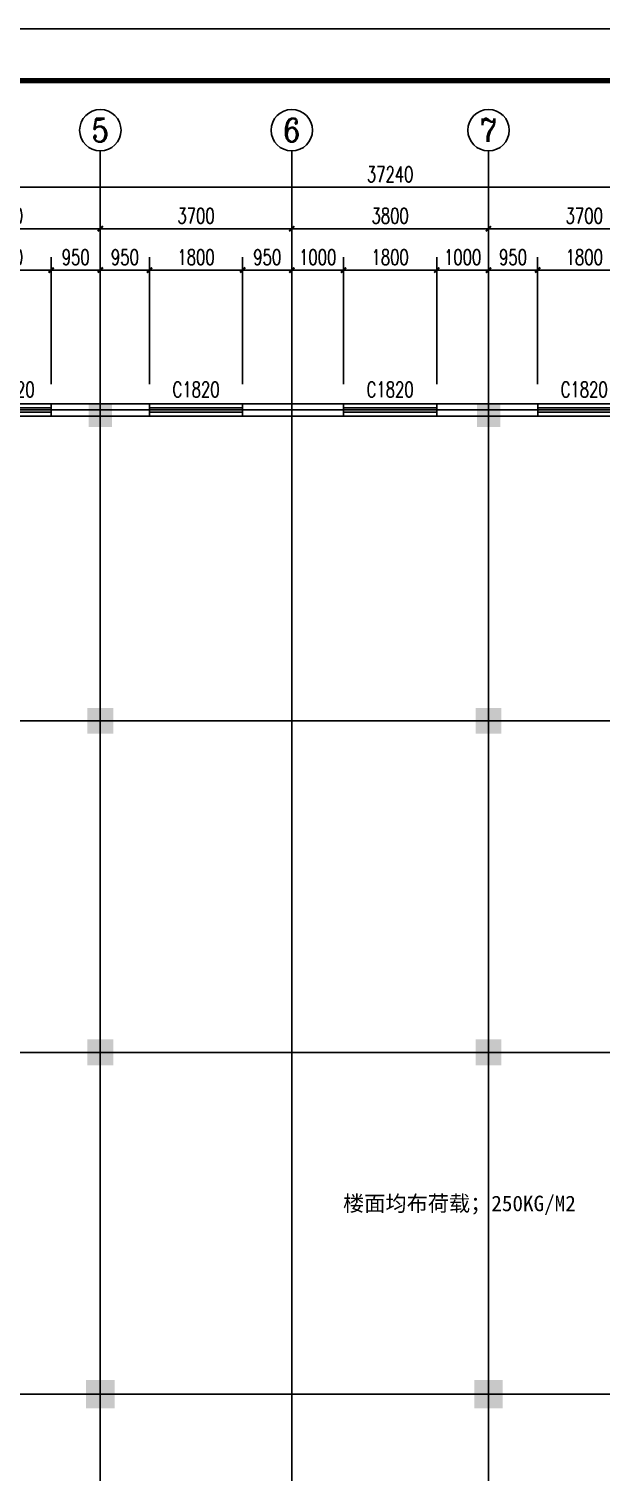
# Model space of a CAD drawing. Extents: x -522490 to 417652, y 450811 to 1108047.
# Drawn here: x 363863 to 374921, y 791386 to 819246 of the extents above; entities that cross this region are included whole.
import ezdxf
from ezdxf.enums import TextEntityAlignment as Align

# ---------------------------------------------------------------- set-up
doc = ezdxf.new("R2010")
doc.units = 0
doc.header["$LTSCALE"] = 1000
doc.header["$MEASUREMENT"] = 0
for name, color, linetype in [('46', 7, 'Continuous'), ('AXIS', 3, 'Continuous'), ('AXIS_TEXT', 7, 'Continuous'), ('COLU_HATCH', 2, 'Continuous'), ('DOTE', 1, 'Continuous'), ('PUB_TITLE', 4, 'Continuous'), ('WALL', 9, 'Continuous'), ('WINDOW', 4, 'Continuous'), ('WINDOW_TEXT', 7, 'Continuous')]:
    doc.layers.add(name, color=color, linetype=linetype)
doc.styles.add('_TCH_AXIS', font='COMPLEX', dxfattribs={"bigfont": 'GBCBIG'})
doc.styles.add('_TCH_DIM_T3', font='SIMPLEX', dxfattribs={"width": 0.705882, "bigfont": 'GBCBIG'})
doc.styles.add('_TCH_WINDOW', font='SIMPLEX', dxfattribs={"bigfont": 'GBCBIG'})
doc.styles.add('COMPLEX', font='COMPLEX')
doc.styles.add('宋体', font='')
doc.styles.get('宋体').set_extended_font_data('SimSun')
doc.dimstyles.new('_TCH_ARCH&&100', dxfattribs={"dimtxt": 297.5, "dimasz": 100, "dimexe": 250, "dimexo": 300, "dimgap": 100, "dimtad": 1, "dimdec": 0, "dimzin": 0, "dimdsep": 46, "dimtxsty": '_TCH_DIM_T3', "dimblk": 'ARCHTICK', "dimcen": 0.09, "dimclrt": 7, "dimazin": 2, "dimtfac": 1, "dimtdec": 0, "dimtix": 1, "dimtmove": 2, "dimatfit": 3, "dimfxl": 0, "dimtolj": 1, "dimtzin": 0, "dimarcsym": 0})

# ---------------------------------------------------------------- blocks, each defined once
blk = doc.blocks.new('zhu11')
at = {"layer": 'COLU_HATCH'}
for points in [[(243146, 815708), (243146, 816158), (242696, 816158), (242696, 815708)], [(250646, 815708), (250646, 816158), (250196, 816158), (250196, 815708)], [(243171, 809788), (243171, 810288), (242671, 810288), (242671, 809788)], [(250671, 809788), (250671, 810288), (250171, 810288), (250171, 809788)], [(243171, 803388), (243171, 803888), (242671, 803888), (242671, 803388)], [(250671, 803388), (250671, 803888), (250171, 803888), (250171, 803388)], [(243196, 796763), (243196, 797313), (242646, 797313), (242646, 796763)], [(250696, 796763), (250696, 797313), (250146, 797313), (250146, 796763)]]:
    blk.add_hatch(color=256, dxfattribs=at).paths.add_polyline_path(points)
blk = doc.blocks.new('_ArchTick')
at = {"color": 0, "linetype": 'ByBlock', "const_width": 0.4}
blk.add_lwpolyline([(-0.5, -0.5), (0.5, 0.5)], dxfattribs=at)
blk = doc.blocks.new('*D438')
at = {"layer": 'AXIS', "color": 0, "lineweight": -2}
for p, q in [((362494, 812389), (362494, 814839)), ((364294, 812389), (364294, 814839)), ((362494, 814589), (364294, 814589))]:
    blk.add_line(p, q, dxfattribs=at)
at = {"layer": 'Defpoints', "color": 0}
for p in [(364294, 814589), (362494, 812089), (364294, 812089)]:
    blk.add_point(p, dxfattribs=at)
at = {"layer": 'AXIS', "color": 0, "lineweight": -2, "xscale": 100, "yscale": 100, "zscale": 100, "rotation": 180}
blk.add_blockref('_ArchTick', (362494, 814589), dxfattribs=at)
at = {"layer": 'AXIS', "color": 0, "lineweight": -2, "xscale": 100, "yscale": 100, "zscale": 100}
blk.add_blockref('_ArchTick', (364294, 814589), dxfattribs=at)
at = {"layer": 'AXIS', "color": 7, "insert": (363394, 814838), "char_height": 297.5, "attachment_point": 5, "style": '_TCH_DIM_T3'}
blk.add_mtext('\\A1;1800', dxfattribs=at)
blk = doc.blocks.new('*D439')
at = {"layer": 'AXIS', "color": 0, "lineweight": -2}
for p, q in [((364294, 812389), (364294, 814839)), ((365244, 812389), (365244, 814839)), ((364294, 814589), (365244, 814589))]:
    blk.add_line(p, q, dxfattribs=at)
at = {"layer": 'Defpoints', "color": 0}
for p in [(365244, 814589), (364294, 812089), (365244, 812089)]:
    blk.add_point(p, dxfattribs=at)
at = {"layer": 'AXIS', "color": 0, "lineweight": -2, "xscale": 100, "yscale": 100, "zscale": 100, "rotation": 180}
blk.add_blockref('_ArchTick', (364294, 814589), dxfattribs=at)
at = {"layer": 'AXIS', "color": 0, "lineweight": -2, "xscale": 100, "yscale": 100, "zscale": 100}
blk.add_blockref('_ArchTick', (365244, 814589), dxfattribs=at)
at = {"layer": 'AXIS', "color": 7, "insert": (364769, 814838), "char_height": 297.5, "attachment_point": 5, "style": '_TCH_DIM_T3'}
blk.add_mtext('\\A1;950', dxfattribs=at)
blk = doc.blocks.new('*D440')
at = {"layer": 'AXIS', "color": 0, "lineweight": -2}
for p, q in [((365244, 812389), (365244, 814839)), ((366194, 812389), (366194, 814839)), ((365244, 814589), (366194, 814589))]:
    blk.add_line(p, q, dxfattribs=at)
at = {"layer": 'Defpoints', "color": 0}
for p in [(366194, 814589), (365244, 812089), (366194, 812089)]:
    blk.add_point(p, dxfattribs=at)
at = {"layer": 'AXIS', "color": 0, "lineweight": -2, "xscale": 100, "yscale": 100, "zscale": 100, "rotation": 180}
blk.add_blockref('_ArchTick', (365244, 814589), dxfattribs=at)
at = {"layer": 'AXIS', "color": 0, "lineweight": -2, "xscale": 100, "yscale": 100, "zscale": 100}
blk.add_blockref('_ArchTick', (366194, 814589), dxfattribs=at)
at = {"layer": 'AXIS', "color": 7, "insert": (365719, 814838), "char_height": 297.5, "attachment_point": 5, "style": '_TCH_DIM_T3'}
blk.add_mtext('\\A1;950', dxfattribs=at)
blk = doc.blocks.new('*D441')
at = {"layer": 'AXIS', "color": 0, "lineweight": -2}
for p, q in [((366194, 812389), (366194, 814839)), ((367994, 812389), (367994, 814839)), ((366194, 814589), (367994, 814589))]:
    blk.add_line(p, q, dxfattribs=at)
at = {"layer": 'Defpoints', "color": 0}
for p in [(367994, 814589), (366194, 812089), (367994, 812089)]:
    blk.add_point(p, dxfattribs=at)
at = {"layer": 'AXIS', "color": 0, "lineweight": -2, "xscale": 100, "yscale": 100, "zscale": 100, "rotation": 180}
blk.add_blockref('_ArchTick', (366194, 814589), dxfattribs=at)
at = {"layer": 'AXIS', "color": 0, "lineweight": -2, "xscale": 100, "yscale": 100, "zscale": 100}
blk.add_blockref('_ArchTick', (367994, 814589), dxfattribs=at)
at = {"layer": 'AXIS', "color": 7, "insert": (367094, 814838), "char_height": 297.5, "attachment_point": 5, "style": '_TCH_DIM_T3'}
blk.add_mtext('\\A1;1800', dxfattribs=at)
blk = doc.blocks.new('*D442')
at = {"layer": 'AXIS', "color": 0, "lineweight": -2}
for p, q in [((367994, 812389), (367994, 814839)), ((368944, 812389), (368944, 814839)), ((367994, 814589), (368944, 814589))]:
    blk.add_line(p, q, dxfattribs=at)
at = {"layer": 'Defpoints', "color": 0}
for p in [(368944, 814589), (367994, 812089), (368944, 812089)]:
    blk.add_point(p, dxfattribs=at)
at = {"layer": 'AXIS', "color": 0, "lineweight": -2, "xscale": 100, "yscale": 100, "zscale": 100, "rotation": 180}
blk.add_blockref('_ArchTick', (367994, 814589), dxfattribs=at)
at = {"layer": 'AXIS', "color": 0, "lineweight": -2, "xscale": 100, "yscale": 100, "zscale": 100}
blk.add_blockref('_ArchTick', (368944, 814589), dxfattribs=at)
at = {"layer": 'AXIS', "color": 7, "insert": (368469, 814838), "char_height": 297.5, "attachment_point": 5, "style": '_TCH_DIM_T3'}
blk.add_mtext('\\A1;950', dxfattribs=at)
blk = doc.blocks.new('*D443')
at = {"layer": 'AXIS', "color": 0, "lineweight": -2}
for p, q in [((368944, 812389), (368944, 814839)), ((369944, 812389), (369944, 814839)), ((368944, 814589), (369944, 814589))]:
    blk.add_line(p, q, dxfattribs=at)
at = {"layer": 'Defpoints', "color": 0}
for p in [(369944, 814589), (368944, 812089), (369944, 812089)]:
    blk.add_point(p, dxfattribs=at)
at = {"layer": 'AXIS', "color": 0, "lineweight": -2, "xscale": 100, "yscale": 100, "zscale": 100, "rotation": 180}
blk.add_blockref('_ArchTick', (368944, 814589), dxfattribs=at)
at = {"layer": 'AXIS', "color": 0, "lineweight": -2, "xscale": 100, "yscale": 100, "zscale": 100}
blk.add_blockref('_ArchTick', (369944, 814589), dxfattribs=at)
at = {"layer": 'AXIS', "color": 7, "insert": (369444, 814838), "char_height": 297.5, "attachment_point": 5, "style": '_TCH_DIM_T3'}
blk.add_mtext('\\A1;1000', dxfattribs=at)
blk = doc.blocks.new('*D444')
at = {"layer": 'AXIS', "color": 0, "lineweight": -2}
for p, q in [((369944, 812389), (369944, 814839)), ((371744, 812389), (371744, 814839)), ((369944, 814589), (371744, 814589))]:
    blk.add_line(p, q, dxfattribs=at)
at = {"layer": 'Defpoints', "color": 0}
for p in [(371744, 814589), (369944, 812089), (371744, 812089)]:
    blk.add_point(p, dxfattribs=at)
at = {"layer": 'AXIS', "color": 0, "lineweight": -2, "xscale": 100, "yscale": 100, "zscale": 100, "rotation": 180}
blk.add_blockref('_ArchTick', (369944, 814589), dxfattribs=at)
at = {"layer": 'AXIS', "color": 0, "lineweight": -2, "xscale": 100, "yscale": 100, "zscale": 100}
blk.add_blockref('_ArchTick', (371744, 814589), dxfattribs=at)
at = {"layer": 'AXIS', "color": 7, "insert": (370844, 814838), "char_height": 297.5, "attachment_point": 5, "style": '_TCH_DIM_T3'}
blk.add_mtext('\\A1;1800', dxfattribs=at)
blk = doc.blocks.new('*D445')
at = {"layer": 'AXIS', "color": 0, "lineweight": -2}
for p, q in [((371744, 812389), (371744, 814839)), ((372744, 812389), (372744, 814839)), ((371744, 814589), (372744, 814589))]:
    blk.add_line(p, q, dxfattribs=at)
at = {"layer": 'Defpoints', "color": 0}
for p in [(372744, 814589), (371744, 812089), (372744, 812089)]:
    blk.add_point(p, dxfattribs=at)
at = {"layer": 'AXIS', "color": 0, "lineweight": -2, "xscale": 100, "yscale": 100, "zscale": 100, "rotation": 180}
blk.add_blockref('_ArchTick', (371744, 814589), dxfattribs=at)
at = {"layer": 'AXIS', "color": 0, "lineweight": -2, "xscale": 100, "yscale": 100, "zscale": 100}
blk.add_blockref('_ArchTick', (372744, 814589), dxfattribs=at)
at = {"layer": 'AXIS', "color": 7, "insert": (372244, 814838), "char_height": 297.5, "attachment_point": 5, "style": '_TCH_DIM_T3'}
blk.add_mtext('\\A1;1000', dxfattribs=at)
blk = doc.blocks.new('*D446')
at = {"layer": 'AXIS', "color": 0, "lineweight": -2}
for p, q in [((372744, 812389), (372744, 814839)), ((373694, 812389), (373694, 814839)), ((372744, 814589), (373694, 814589))]:
    blk.add_line(p, q, dxfattribs=at)
at = {"layer": 'Defpoints', "color": 0}
for p in [(373694, 814589), (372744, 812089), (373694, 812089)]:
    blk.add_point(p, dxfattribs=at)
at = {"layer": 'AXIS', "color": 0, "lineweight": -2, "xscale": 100, "yscale": 100, "zscale": 100, "rotation": 180}
blk.add_blockref('_ArchTick', (372744, 814589), dxfattribs=at)
at = {"layer": 'AXIS', "color": 0, "lineweight": -2, "xscale": 100, "yscale": 100, "zscale": 100}
blk.add_blockref('_ArchTick', (373694, 814589), dxfattribs=at)
at = {"layer": 'AXIS', "color": 7, "insert": (373219, 814838), "char_height": 297.5, "attachment_point": 5, "style": '_TCH_DIM_T3'}
blk.add_mtext('\\A1;950', dxfattribs=at)
blk = doc.blocks.new('*D447')
at = {"layer": 'AXIS', "color": 0, "lineweight": -2}
for p, q in [((373694, 812389), (373694, 814839)), ((375494, 812389), (375494, 814839)), ((373694, 814589), (375494, 814589))]:
    blk.add_line(p, q, dxfattribs=at)
at = {"layer": 'Defpoints', "color": 0}
for p in [(375494, 814589), (373694, 812089), (375494, 812089)]:
    blk.add_point(p, dxfattribs=at)
at = {"layer": 'AXIS', "color": 0, "lineweight": -2, "xscale": 100, "yscale": 100, "zscale": 100, "rotation": 180}
blk.add_blockref('_ArchTick', (373694, 814589), dxfattribs=at)
at = {"layer": 'AXIS', "color": 0, "lineweight": -2, "xscale": 100, "yscale": 100, "zscale": 100}
blk.add_blockref('_ArchTick', (375494, 814589), dxfattribs=at)
at = {"layer": 'AXIS', "color": 7, "insert": (374594, 814838), "char_height": 297.5, "attachment_point": 5, "style": '_TCH_DIM_T3'}
blk.add_mtext('\\A1;1800', dxfattribs=at)
blk = doc.blocks.new('*D463')
at = {"layer": 'AXIS', "color": 0, "lineweight": -2}
for p, q in [((361544, 813189), (361544, 815639)), ((365244, 813189), (365244, 815639)), ((361544, 815389), (365244, 815389))]:
    blk.add_line(p, q, dxfattribs=at)
at = {"layer": 'Defpoints', "color": 0}
for p in [(365244, 815389), (361544, 812889), (365244, 812889)]:
    blk.add_point(p, dxfattribs=at)
at = {"layer": 'AXIS', "color": 0, "lineweight": -2, "xscale": 100, "yscale": 100, "zscale": 100, "rotation": 180}
blk.add_blockref('_ArchTick', (361544, 815389), dxfattribs=at)
at = {"layer": 'AXIS', "color": 0, "lineweight": -2, "xscale": 100, "yscale": 100, "zscale": 100}
blk.add_blockref('_ArchTick', (365244, 815389), dxfattribs=at)
at = {"layer": 'AXIS', "color": 7, "insert": (363394, 815638), "char_height": 297.5, "attachment_point": 5, "style": '_TCH_DIM_T3'}
blk.add_mtext('\\A1;3700', dxfattribs=at)
blk = doc.blocks.new('*D464')
at = {"layer": 'AXIS', "color": 0, "lineweight": -2}
for p, q in [((365244, 813189), (365244, 815639)), ((368944, 813189), (368944, 815639)), ((365244, 815389), (368944, 815389))]:
    blk.add_line(p, q, dxfattribs=at)
at = {"layer": 'Defpoints', "color": 0}
for p in [(368944, 815389), (365244, 812889), (368944, 812889)]:
    blk.add_point(p, dxfattribs=at)
at = {"layer": 'AXIS', "color": 0, "lineweight": -2, "xscale": 100, "yscale": 100, "zscale": 100, "rotation": 180}
blk.add_blockref('_ArchTick', (365244, 815389), dxfattribs=at)
at = {"layer": 'AXIS', "color": 0, "lineweight": -2, "xscale": 100, "yscale": 100, "zscale": 100}
blk.add_blockref('_ArchTick', (368944, 815389), dxfattribs=at)
at = {"layer": 'AXIS', "color": 7, "insert": (367094, 815638), "char_height": 297.5, "attachment_point": 5, "style": '_TCH_DIM_T3'}
blk.add_mtext('\\A1;3700', dxfattribs=at)
blk = doc.blocks.new('*D465')
at = {"layer": 'AXIS', "color": 0, "lineweight": -2}
for p, q in [((368944, 813189), (368944, 815639)), ((372744, 813189), (372744, 815639)), ((368944, 815389), (372744, 815389))]:
    blk.add_line(p, q, dxfattribs=at)
at = {"layer": 'Defpoints', "color": 0}
for p in [(372744, 815389), (368944, 812889), (372744, 812889)]:
    blk.add_point(p, dxfattribs=at)
at = {"layer": 'AXIS', "color": 0, "lineweight": -2, "xscale": 100, "yscale": 100, "zscale": 100, "rotation": 180}
blk.add_blockref('_ArchTick', (368944, 815389), dxfattribs=at)
at = {"layer": 'AXIS', "color": 0, "lineweight": -2, "xscale": 100, "yscale": 100, "zscale": 100}
blk.add_blockref('_ArchTick', (372744, 815389), dxfattribs=at)
at = {"layer": 'AXIS', "color": 7, "insert": (370844, 815638), "char_height": 297.5, "attachment_point": 5, "style": '_TCH_DIM_T3'}
blk.add_mtext('\\A1;3800', dxfattribs=at)
blk = doc.blocks.new('*D466')
at = {"layer": 'AXIS', "color": 0, "lineweight": -2}
for p, q in [((372744, 813189), (372744, 815639)), ((376444, 813189), (376444, 815639)), ((372744, 815389), (376444, 815389))]:
    blk.add_line(p, q, dxfattribs=at)
at = {"layer": 'Defpoints', "color": 0}
for p in [(376444, 815389), (372744, 812889), (376444, 812889)]:
    blk.add_point(p, dxfattribs=at)
at = {"layer": 'AXIS', "color": 0, "lineweight": -2, "xscale": 100, "yscale": 100, "zscale": 100, "rotation": 180}
blk.add_blockref('_ArchTick', (372744, 815389), dxfattribs=at)
at = {"layer": 'AXIS', "color": 0, "lineweight": -2, "xscale": 100, "yscale": 100, "zscale": 100}
blk.add_blockref('_ArchTick', (376444, 815389), dxfattribs=at)
at = {"layer": 'AXIS', "color": 7, "insert": (374594, 815638), "char_height": 297.5, "attachment_point": 5, "style": '_TCH_DIM_T3'}
blk.add_mtext('\\A1;3700', dxfattribs=at)
blk = doc.blocks.new('*D472')
at = {"layer": 'AXIS', "color": 0, "lineweight": -2}
for p, q in [((352224, 813189), (352224, 816439)), ((389464, 813189), (389464, 816439)), ((352224, 816189), (389464, 816189))]:
    blk.add_line(p, q, dxfattribs=at)
at = {"layer": 'Defpoints', "color": 0}
for p in [(389464, 816189), (352224, 812889), (389464, 812889)]:
    blk.add_point(p, dxfattribs=at)
at = {"layer": 'AXIS', "color": 0, "lineweight": -2, "xscale": 100, "yscale": 100, "zscale": 100, "rotation": 180}
blk.add_blockref('_ArchTick', (352224, 816189), dxfattribs=at)
at = {"layer": 'AXIS', "color": 0, "lineweight": -2, "xscale": 100, "yscale": 100, "zscale": 100}
blk.add_blockref('_ArchTick', (389464, 816189), dxfattribs=at)
at = {"layer": 'AXIS', "color": 7, "insert": (370844, 816438), "char_height": 297.5, "attachment_point": 5, "style": '_TCH_DIM_T3'}
blk.add_mtext('\\A1;37240', dxfattribs=at)
blk = doc.blocks.new('$TCHSYS$WIN2D')
for p, q in [((-0.5, 0.5), (0.5, 0.5)), ((-0.5, 0.5), (-0.5, -0.5)), ((0.5, 0.5), (0.5, -0.5)), ((0.5, 0.167), (-0.5, 0.167)), ((0.5, -0.167), (-0.5, -0.167)), ((-0.5, -0.5), (0.5, -0.5))]:
    blk.add_line(p, q)
blk = doc.blocks.new('_AXISO')
blk.add_circle((0, 0), 0.5)
at = {"layer": 'AXIS_TEXT', "style": 'COMPLEX', "width": 1.041667}
blk.add_attdef('A', text='', height=0.56, dxfattribs=at).set_placement((-0.25, -0.28), (0.25, -0.28), align=Align.FIT)

msp = doc.modelspace()

# ---------------------------------------------------------------- linework, layer by layer
at = {"layer": 'AXIS'}
for p, q in [((365244.3, 812889.2), (365244.3, 816889.2)), ((368944.3, 812889.2), (368944.3, 816889.2)), ((372744.3, 812889.2), (372744.3, 816889.2))]:
    msp.add_line(p, q, dxfattribs=at)
at = {"layer": 'DOTE'}
for p, q in [((365244.3, 783511.7), (365244.3, 812889.2)), ((368944.3, 783511.7), (368944.3, 812889.2)), ((372744.3, 783511.7), (372744.3, 812889.2)), ((351344.3, 811889.2), (390100.6, 811889.2)), ((351344.3, 805889.2), (390100.6, 805889.2)), ((351344.3, 799489.2), (390100.6, 799489.2)), ((351344.3, 792889.2), (390100.6, 792889.2))]:
    msp.add_line(p, q, dxfattribs=at)
at = {"layer": 'PUB_TITLE'}
msp.add_lwpolyline([(343352.5, 777246.1), (402752.5, 777246.1), (402752.5, 819246.1), (343352.5, 819246.1)], close=True, dxfattribs=at)
at = {"layer": 'PUB_TITLE', "const_width": 100}
msp.add_lwpolyline([(345852.5, 778246.1), (401752.5, 778246.1), (401752.5, 818246.1), (345852.5, 818246.1)], close=True, dxfattribs=at)
at = {"layer": 'WALL', "color": 5}
for p, q in [((366194.3, 812009.2), (364294.3, 812009.2)), ((364294.3, 812009.2), (364294.3, 811769.2)), ((366194.3, 811769.2), (366194.3, 812009.2)), ((369944.3, 812009.2), (367994.3, 812009.2)), ((367994.3, 812009.2), (367994.3, 811769.2)), ((369944.3, 811769.2), (369944.3, 812009.2)), ((373694.3, 812009.2), (371744.3, 812009.2)), ((371744.3, 812009.2), (371744.3, 811769.2)), ((373694.3, 811769.2), (373694.3, 812009.2)), ((364294.3, 811769.2), (366194.3, 811769.2)), ((367994.3, 811769.2), (369944.3, 811769.2)), ((371744.3, 811769.2), (373694.3, 811769.2))]:
    msp.add_line(p, q, dxfattribs=at)

# ---------------------------------------------------------------- block references
msp.add_blockref('zhu11', (122323.8, -4148.8))
at = {"layer": 'AXIS'}
ref = msp.add_blockref('_AXISO', (365244.3, 817289.2), dxfattribs=dict(at, xscale=800, yscale=800, zscale=800))
ref.add_attrib('A', '5', dxfattribs={"layer": 'AXIS_TEXT', "height": 450.2, "style": '_TCH_AXIS', "width": 1.109827}).set_placement((365077.8, 817064.1), (365410.9, 817064.1), align=Align.FIT)
ref = msp.add_blockref('_AXISO', (368944.3, 817289.2), dxfattribs=dict(at, xscale=800, yscale=800, zscale=800))
ref.add_attrib('A', '6', dxfattribs={"layer": 'AXIS_TEXT', "height": 452, "style": '_TCH_AXIS', "width": 1.097143}).set_placement((368779, 817063.2), (369109.7, 817063.2), align=Align.FIT)
ref = msp.add_blockref('_AXISO', (372744.3, 817289.2), dxfattribs=dict(at, xscale=800, yscale=800, zscale=800))
ref.add_attrib('A', '7', dxfattribs={"layer": 'AXIS_TEXT', "height": 450.2, "style": '_TCH_AXIS', "width": 1.109827}).set_placement((372577.8, 817064.1), (372910.9, 817064.1), align=Align.FIT)
at = {"layer": 'WINDOW'}
ref = msp.add_blockref('$TCHSYS$WIN2D', (363394.3, 811889.2), dxfattribs=dict(at, xscale=-1800, yscale=-240, zscale=-1800))
ref.add_attrib('A', 'JYC1820', (362759.3, 812135.4), dxfattribs={"layer": 'WINDOW_TEXT', "height": 297.5, "style": '_TCH_WINDOW', "width": 0.705882})
ref = msp.add_blockref('$TCHSYS$WIN2D', (367094.3, 811889.2), dxfattribs=dict(at, xscale=-1800, yscale=-240, zscale=-1800))
ref.add_attrib('A', 'C1820', (366639.3, 812135.4), dxfattribs={"layer": 'WINDOW_TEXT', "height": 297.5, "style": '_TCH_WINDOW', "width": 0.705882})
ref = msp.add_blockref('$TCHSYS$WIN2D', (370844.3, 811889.2), dxfattribs=dict(at, xscale=-1800, yscale=-240, zscale=-1800))
ref.add_attrib('A', 'C1820', (370389.3, 812135.4), dxfattribs={"layer": 'WINDOW_TEXT', "height": 297.5, "style": '_TCH_WINDOW', "width": 0.705882})
ref = msp.add_blockref('$TCHSYS$WIN2D', (374594.3, 811889.2), dxfattribs=dict(at, xscale=1800, yscale=-240, zscale=1800))
ref.add_attrib('A', 'C1820', (374139.3, 812135.4), dxfattribs={"layer": 'WINDOW_TEXT', "height": 297.5, "style": '_TCH_WINDOW', "width": 0.705882})

# ---------------------------------------------------------------- texts
at = {"layer": '46', "linetype": 'Continuous', "style": '宋体'}
msp.add_text('楼面均布荷载；250KG/M2', height=300, dxfattribs=at).set_placement((369934.4, 796422.5))

# ---------------------------------------------------------------- dimensions: what is measured, and where the dimension line sits
at = {"layer": 'AXIS'}
for p1, p2, distance, picture, middle in [((352224.3, 812889.2), (389464.3, 812889.2), 3300, '*D472', (370844.3, 816437.9)), ((361544.3, 812889.2), (365244.3, 812889.2), 2500, '*D463', (363394.3, 815637.9)), ((365244.3, 812889.2), (368944.3, 812889.2), 2500, '*D464', (367094.3, 815637.9)), ((368944.3, 812889.2), (372744.3, 812889.2), 2500, '*D465', (370844.3, 815637.9)), ((372744.3, 812889.2), (376444.3, 812889.2), 2500, '*D466', (374594.3, 815637.9)), ((362494.3, 812089.2), (364294.3, 812089.2), 2500, '*D438', (363394.3, 814837.9)), ((364294.3, 812089.2), (365244.3, 812089.2), 2500, '*D439', (364769.3, 814837.9)), ((365244.3, 812089.2), (366194.3, 812089.2), 2500, '*D440', (365719.3, 814837.9)), ((366194.3, 812089.2), (367994.3, 812089.2), 2500, '*D441', (367094.3, 814837.9)), ((367994.3, 812089.2), (368944.3, 812089.2), 2500, '*D442', (368469.3, 814837.9)), ((368944.3, 812089.2), (369944.3, 812089.2), 2500, '*D443', (369444.3, 814837.9)), ((369944.3, 812089.2), (371744.3, 812089.2), 2500, '*D444', (370844.3, 814837.9)), ((371744.3, 812089.2), (372744.3, 812089.2), 2500, '*D445', (372244.3, 814837.9)), ((372744.3, 812089.2), (373694.3, 812089.2), 2500, '*D446', (373219.3, 814837.9)), ((373694.3, 812089.2), (375494.3, 812089.2), 2500, '*D447', (374594.3, 814837.9))]:
    dim = msp.add_aligned_dim(p1=p1, p2=p2, distance=distance, dimstyle='_TCH_ARCH&&100', dxfattribs=at)
    dim.commit()
    dim.dimension.update_dxf_attribs({"geometry": picture, "text_midpoint": middle})

doc.saveas('drawing.dxf')
